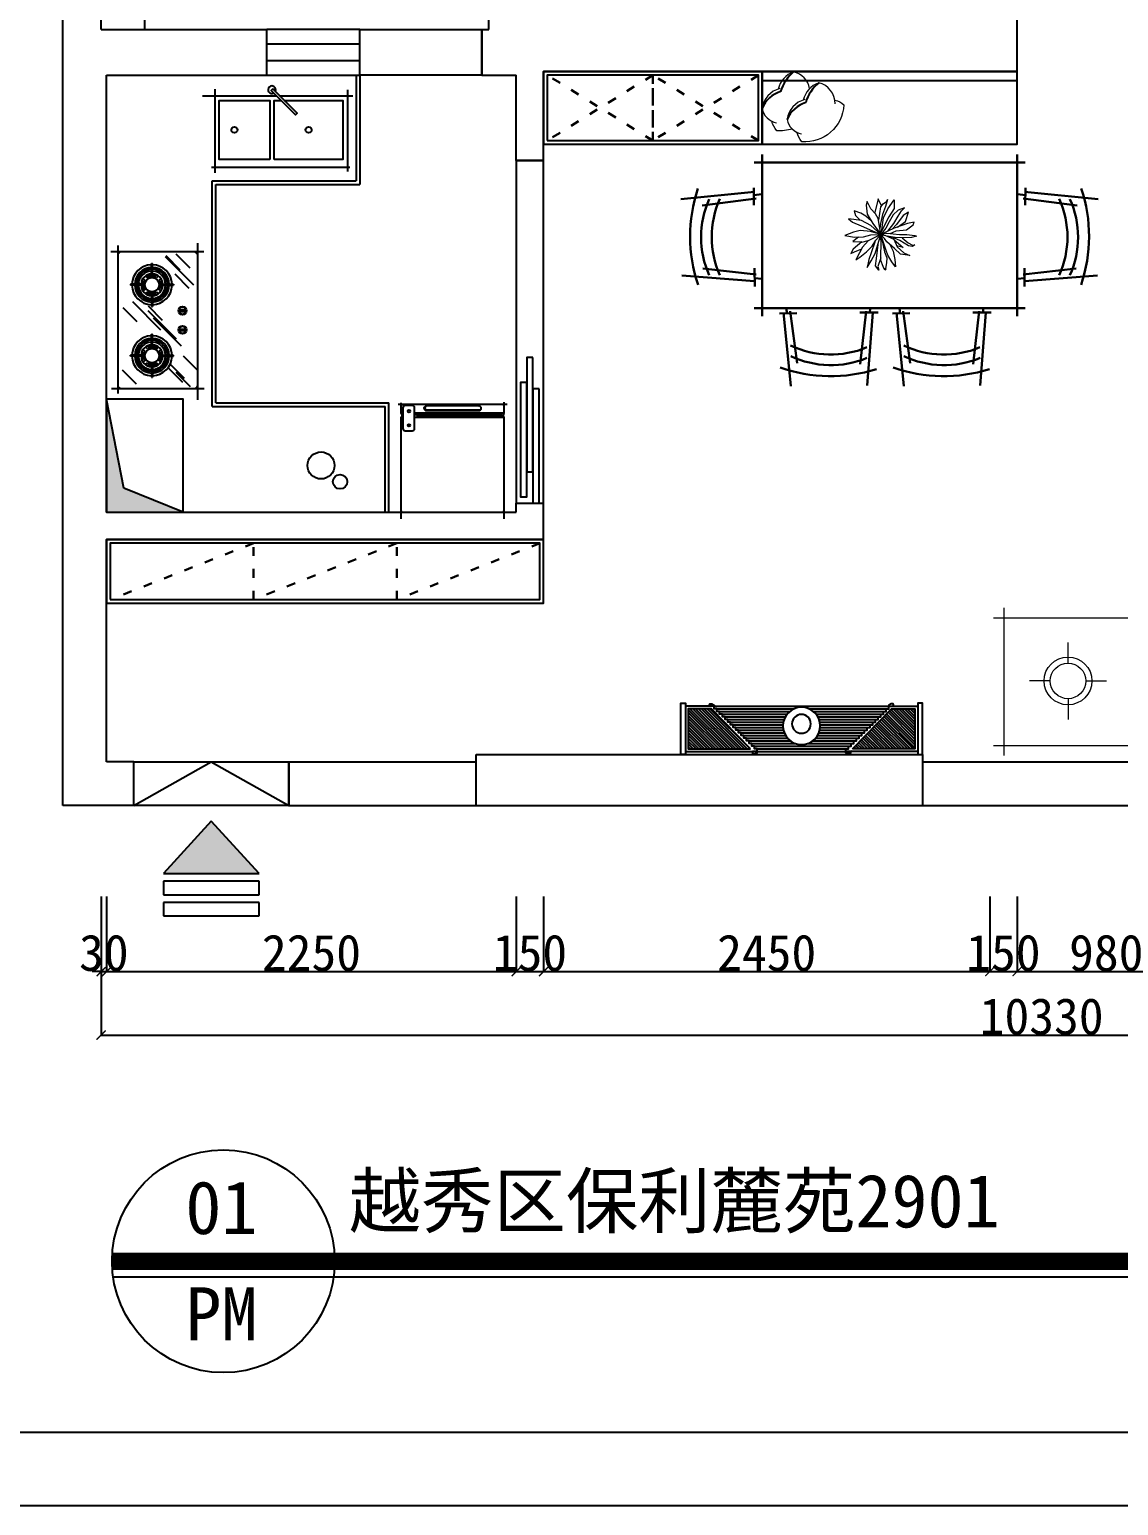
# Model space of a CAD drawing. Header units: millimetres. Extents: x -113526 to 211532, y -79714 to 28306.
# Drawn here: x 174296 to 180276, y -52428 to -44324 of the extents above; entities that cross this region are included whole.
import ezdxf

# ---------------------------------------------------------------- set-up
doc = ezdxf.new("R2010")
doc.units = ezdxf.units.MM
doc.header["$PDMODE"] = 35
doc.linetypes.add('ACAD_ISO03W100', pattern=[30, 12, -18])
doc.linetypes.add('CONTINOUS', pattern=[0])
for name, color, linetype in [('$Longfin_AP_HATCH', 1, 'Continuous'), ('10线框', 8, 'Continuous'), ('3粗线2 家具造型  - 7号线', 7, 'Continuous'), ('平面。', 4, 'Continuous'), ('文本层', 3, 'Continuous'), ('标注', 8, 'Continuous')]:
    doc.layers.add(name, color=color, linetype=linetype)
for name, color, linetype, lineweight in [('0.15', 3, 'Continuous', 15), ('WALL', 160, 'Continuous', 30), ('地面', 155, 'Continuous', 5), ('墙线', 7, 'CONTINOUS', 30), ('家具线', 135, 'Continuous', 18), ('植物', 64, 'Continuous', 9)]:
    doc.layers.add(name, color=color, linetype=linetype, lineweight=lineweight)
doc.styles.add('DIM', font='txt')
doc.styles.add('宋体', font='', dxfattribs={"width": 0.7})
doc.styles.add('标准', font='simhei.ttf')
doc.styles.get('宋体').set_extended_font_data('新宋体')
doc.dimstyles.new('50', dxfattribs={"dimtxt": 120, "dimasz": 50, "dimexe": 1, "dimexo": 1, "dimgap": 1, "dimtad": 1, "dimdec": 0, "dimtxsty": '标准', "dimblk": 'ARCHTICK', "dimcen": 0, "dimdle": 1, "dimclrd": 157, "dimclre": 157, "dimclrt": 40, "dimadec": 0, "dimazin": 0, "dimtfac": 1, "dimtdec": 0, "dimtix": 1, "dimtmove": 2, "dimatfit": 3, "dimldrblk": 'DOT', "dimfxl": 100, "dimarcsym": 0})

# ---------------------------------------------------------------- blocks, each defined once
blk = doc.blocks.new('图框')
at = {"layer": '10线框', "color": 4}
blk.add_lwpolyline([(320670.1, -86662.1), (301520.2, -86662.1), (301520.2, -100261.8), (320670.1, -100261.8)], close=True, dxfattribs=at)
blk = doc.blocks.new('DFBAHMGD')
h = blk.add_hatch(color=250)
h.dxf.hatch_style = 1
h.paths.add_polyline_path([(173975732.1, 71098565), (173975444.7, 71098302.6), (173975730.6, 71098038.6)])
at = {"layer": '标注', "color": 250}
for p, q in [((173975444.7, 71098302.6), (173975732.1, 71098565)), ((173975732.1, 71098565), (173975730.6, 71098038.6)), ((173975772.9, 71098038.4), (173975774.4, 71098564.8)), ((173975774.4, 71098564.8), (173975848.2, 71098564.6)), ((173975848.2, 71098564.6), (173975846.7, 71098038.2)), ((173975889, 71098038.1), (173975890.5, 71098564.5)), ((173975890.5, 71098564.5), (173975964.4, 71098564.3)), ((173975964.4, 71098564.3), (173975962.8, 71098037.9)), ((173975730.6, 71098038.6), (173975444.7, 71098302.6)), ((173975846.7, 71098038.2), (173975772.9, 71098038.4)), ((173975962.8, 71098037.9), (173975889, 71098038.1))]:
    blk.add_line(p, q, dxfattribs=at)
blk = doc.blocks.new('_ArchTick')
at = {"color": 0, "linetype": 'ByBlock', "const_width": 0.15}
blk.add_lwpolyline([(-0.5, -0.5), (0.5, 0.5)], dxfattribs=at)
blk = doc.blocks.new('*D611')
at = {"color": 157, "lineweight": -2, "ltscale": 200, "transparency": 16777216}
for p, q in [((174689.5, -49085.2), (174689.5, -49497.8)), ((174719.5, -49085.2), (174719.5, -49497.8)), ((174689.5, -49496.8), (174639.5, -49496.8)), ((174689.5, -49496.8), (174719.5, -49496.8)), ((174719.5, -49496.8), (174769.5, -49496.8))]:
    blk.add_line(p, q, dxfattribs=at)
at = {"layer": 'Defpoints', "color": 0, "ltscale": 200, "transparency": 16777216}
for p in [(174689.5, -49084.2), (174719.5, -49084.2), (174719.5, -49496.8)]:
    blk.add_point(p, dxfattribs=at)
at = {"color": 157, "lineweight": -2, "ltscale": 200, "transparency": 16777216, "xscale": 50, "yscale": 50, "zscale": 50}
blk.add_blockref('_ArchTick', (174689.5, -49496.8), dxfattribs=at)
at = {"color": 157, "lineweight": -2, "ltscale": 200, "transparency": 16777216, "xscale": 50, "yscale": 50, "zscale": 50, "rotation": 180}
blk.add_blockref('_ArchTick', (174719.5, -49496.8), dxfattribs=at)
at = {"color": 2, "ltscale": 200, "transparency": 16777216, "insert": (174704.5, -49394.6), "char_height": 200, "attachment_point": 5, "style": '标准'}
blk.add_mtext('30', dxfattribs=at)
blk = doc.blocks.new('_Dot')
at = {"color": 0, "linetype": 'ByBlock', "lineweight": -2}
blk.add_line((-0.5, 0), (-1, 0), dxfattribs=at)
at = {"color": 0, "linetype": 'ByBlock', "const_width": 0.5}
blk.add_lwpolyline([(-0.25, 0, 1), (0.25, 0, 1)], format="xyb", close=True, dxfattribs=at)
blk = doc.blocks.new('DOT')
at = {"color": 0, "linetype": 'ByBlock'}
blk.add_line((-0.35, 0), (-1, 0), dxfattribs=at)
at = {"color": 0, "linetype": 'ByBlock', "const_width": 0.35}
blk.add_lwpolyline([(-0.175, 0, 1), (0.175, 0, 1)], format="xyb", close=True, dxfattribs=at)
blk = doc.blocks.new('*D612')
at = {"color": 157, "lineweight": -2, "ltscale": 200, "transparency": 16777216}
for p, q in [((174719.5, -49085.2), (174719.5, -49497.8)), ((176969.5, -49085.2), (176969.5, -49497.8)), ((174718.5, -49496.8), (176970.5, -49496.8))]:
    blk.add_line(p, q, dxfattribs=at)
at = {"layer": 'Defpoints', "color": 0, "ltscale": 200, "transparency": 16777216}
for p in [(174719.5, -49084.2), (176969.5, -49084.2), (176969.5, -49496.8)]:
    blk.add_point(p, dxfattribs=at)
at = {"color": 157, "lineweight": -2, "ltscale": 200, "transparency": 16777216, "xscale": 50, "yscale": 50, "zscale": 50, "rotation": 180}
blk.add_blockref('_ArchTick', (174719.5, -49496.8), dxfattribs=at)
at = {"color": 157, "lineweight": -2, "ltscale": 200, "transparency": 16777216, "xscale": 50, "yscale": 50, "zscale": 50}
blk.add_blockref('_ArchTick', (176969.5, -49496.8), dxfattribs=at)
at = {"color": 2, "ltscale": 200, "transparency": 16777216, "insert": (175844.5, -49394.6), "char_height": 200, "attachment_point": 5, "style": '标准'}
blk.add_mtext('2250', dxfattribs=at)
blk = doc.blocks.new('*D613')
at = {"color": 157, "lineweight": -2, "ltscale": 200, "transparency": 16777216}
for p, q in [((176969.5, -49085.2), (176969.5, -49497.8)), ((177119.5, -49085.2), (177119.5, -49497.8)), ((176969.5, -49496.8), (176919.5, -49496.8)), ((176969.5, -49496.8), (177119.5, -49496.8)), ((177119.5, -49496.8), (177169.5, -49496.8))]:
    blk.add_line(p, q, dxfattribs=at)
at = {"layer": 'Defpoints', "color": 0, "ltscale": 200, "transparency": 16777216}
for p in [(176969.5, -49084.2), (177119.5, -49084.2), (177119.5, -49496.8)]:
    blk.add_point(p, dxfattribs=at)
at = {"color": 157, "lineweight": -2, "ltscale": 200, "transparency": 16777216, "xscale": 50, "yscale": 50, "zscale": 50}
blk.add_blockref('_ArchTick', (176969.5, -49496.8), dxfattribs=at)
at = {"color": 157, "lineweight": -2, "ltscale": 200, "transparency": 16777216, "xscale": 50, "yscale": 50, "zscale": 50, "rotation": 180}
blk.add_blockref('_ArchTick', (177119.5, -49496.8), dxfattribs=at)
at = {"color": 2, "ltscale": 200, "transparency": 16777216, "insert": (177044.5, -49394.6), "char_height": 200, "attachment_point": 5, "style": '标准'}
blk.add_mtext('150', dxfattribs=at)
blk = doc.blocks.new('*D614')
at = {"color": 157, "lineweight": -2, "ltscale": 200, "transparency": 16777216}
for p, q in [((177119.5, -49085.2), (177119.5, -49497.8)), ((179569.5, -49085.2), (179569.5, -49497.8)), ((177118.5, -49496.8), (179570.5, -49496.8))]:
    blk.add_line(p, q, dxfattribs=at)
at = {"layer": 'Defpoints', "color": 0, "ltscale": 200, "transparency": 16777216}
for p in [(177119.5, -49084.2), (179569.5, -49084.2), (179569.5, -49496.8)]:
    blk.add_point(p, dxfattribs=at)
at = {"color": 157, "lineweight": -2, "ltscale": 200, "transparency": 16777216, "xscale": 50, "yscale": 50, "zscale": 50, "rotation": 180}
blk.add_blockref('_ArchTick', (177119.5, -49496.8), dxfattribs=at)
at = {"color": 157, "lineweight": -2, "ltscale": 200, "transparency": 16777216, "xscale": 50, "yscale": 50, "zscale": 50}
blk.add_blockref('_ArchTick', (179569.5, -49496.8), dxfattribs=at)
at = {"color": 2, "ltscale": 200, "transparency": 16777216, "insert": (178344.5, -49394.6), "char_height": 200, "attachment_point": 5, "style": '标准'}
blk.add_mtext('2450', dxfattribs=at)
blk = doc.blocks.new('*D615')
at = {"color": 157, "lineweight": -2, "ltscale": 200, "transparency": 16777216}
for p, q in [((179569.5, -49085.2), (179569.5, -49497.8)), ((179719.5, -49085.2), (179719.5, -49497.8)), ((179569.5, -49496.8), (179519.5, -49496.8)), ((179569.5, -49496.8), (179719.5, -49496.8)), ((179719.5, -49496.8), (179769.5, -49496.8))]:
    blk.add_line(p, q, dxfattribs=at)
at = {"layer": 'Defpoints', "color": 0, "ltscale": 200, "transparency": 16777216}
for p in [(179569.5, -49084.2), (179719.5, -49084.2), (179719.5, -49496.8)]:
    blk.add_point(p, dxfattribs=at)
at = {"color": 157, "lineweight": -2, "ltscale": 200, "transparency": 16777216, "xscale": 50, "yscale": 50, "zscale": 50}
blk.add_blockref('_ArchTick', (179569.5, -49496.8), dxfattribs=at)
at = {"color": 157, "lineweight": -2, "ltscale": 200, "transparency": 16777216, "xscale": 50, "yscale": 50, "zscale": 50, "rotation": 180}
blk.add_blockref('_ArchTick', (179719.5, -49496.8), dxfattribs=at)
at = {"color": 2, "ltscale": 200, "transparency": 16777216, "insert": (179644.5, -49394.6), "char_height": 200, "attachment_point": 5, "style": '标准'}
blk.add_mtext('150', dxfattribs=at)
blk = doc.blocks.new('*D616')
at = {"color": 157, "lineweight": -2, "ltscale": 200, "transparency": 16777216}
for p, q in [((179719.5, -49085.2), (179719.5, -49497.8)), ((180699.5, -49085.2), (180699.5, -49497.8)), ((179718.5, -49496.8), (180700.5, -49496.8))]:
    blk.add_line(p, q, dxfattribs=at)
at = {"layer": 'Defpoints', "color": 0, "ltscale": 200, "transparency": 16777216}
for p in [(179719.5, -49084.2), (180699.5, -49084.2), (180699.5, -49496.8)]:
    blk.add_point(p, dxfattribs=at)
at = {"color": 157, "lineweight": -2, "ltscale": 200, "transparency": 16777216, "xscale": 50, "yscale": 50, "zscale": 50, "rotation": 180}
blk.add_blockref('_ArchTick', (179719.5, -49496.8), dxfattribs=at)
at = {"color": 157, "lineweight": -2, "ltscale": 200, "transparency": 16777216, "xscale": 50, "yscale": 50, "zscale": 50}
blk.add_blockref('_ArchTick', (180699.5, -49496.8), dxfattribs=at)
at = {"color": 2, "ltscale": 200, "transparency": 16777216, "insert": (180209.5, -49394.6), "char_height": 200, "attachment_point": 5, "style": '标准'}
blk.add_mtext('980', dxfattribs=at)
blk = doc.blocks.new('*D621')
at = {"color": 157, "lineweight": -2, "ltscale": 200, "transparency": 16777216}
for p, q in [((174689.5, -49085.2), (174689.5, -49846.7)), ((185019.5, -49085.2), (185019.5, -49846.7)), ((174688.5, -49845.7), (185020.5, -49845.7))]:
    blk.add_line(p, q, dxfattribs=at)
at = {"layer": 'Defpoints', "color": 0, "ltscale": 200, "transparency": 16777216}
for p in [(174689.5, -49084.2), (185019.5, -49084.2), (185019.5, -49845.7)]:
    blk.add_point(p, dxfattribs=at)
at = {"color": 157, "lineweight": -2, "ltscale": 200, "transparency": 16777216, "xscale": 50, "yscale": 50, "zscale": 50, "rotation": 180}
blk.add_blockref('_ArchTick', (174689.5, -49845.7), dxfattribs=at)
at = {"color": 157, "lineweight": -2, "ltscale": 200, "transparency": 16777216, "xscale": 50, "yscale": 50, "zscale": 50}
blk.add_blockref('_ArchTick', (185019.5, -49845.7), dxfattribs=at)
at = {"color": 2, "ltscale": 200, "transparency": 16777216, "insert": (179854.5, -49743.6), "char_height": 200, "attachment_point": 5, "style": '标准'}
blk.add_mtext('10330', dxfattribs=at)
blk = doc.blocks.new('A$C6AF918BA')
blk.add_hatch(color=8).paths.add_polyline_path([(44.8, 176.2, -0.749533), (19.5, 177.5, 0.416306), (34.4, 162.5, 0.414214), (49.2, 177.4), (49.2, 458.6, 0.201201), (44.8, 469.2)])
at = {"color": 4}
for p, q in [((61, 601.4, 0), (0, 601.4, 0)), ((14, 618.5, 0), (14, 18.4, 0)), ((61, 601.4, 0), (61, 109, 0)), ((84.1, 601.4, 0), (84.1, 109, 0)), ((640.6, 601.4, 0), (84.1, 601.4, 0)), ((604.7, 0, 0), (604.7, 634.1, 0)), ((5.1, 34.6, 0), (61, 34.6, 0)), ((84.1, 34.6, 0), (641.2, 34.6, 0))]:
    blk.add_line(p, q, dxfattribs=at)
at = {"color": 8}
for p, q in [((69.5, 591.1, 0), (69.5, 113.8, 0)), ((77.6, 594.8, 0), (77.6, 120.5, 0)), ((61, 45.4, 0), (61, 34.6, 0)), ((84.1, 45.4, 0), (84.1, 34.6, 0))]:
    blk.add_line(p, q, dxfattribs=at)
at = {"color": 8, "elevation": 0}
blk.add_lwpolyline([(49.2, 458.6), (49.2, 177.4, -0.414214), (34.4, 162.5), (34.4, 162.5, -0.414214), (19.5, 177.4), (19.5, 458.6, -0.414214), (34.4, 473.5), (34.4, 473.5, -0.414214)], format="xyb", close=True, dxfattribs=at)
blk.add_lwpolyline([(44.8, 469.2), (44.8, 176.2, -0.749582), (19.5, 177.5)], format="xyb", dxfattribs=at)
at = {"color": 4, "elevation": 0}
blk.add_lwpolyline([(19.3, 96.6), (19.3, 57.7, 0.414214), (31.6, 45.4), (145.8, 45.4, 0.414214), (158.1, 57.7), (158.1, 96.6, 0.414214), (145.8, 109), (31.6, 109, 0.414214)], format="xyb", close=True, dxfattribs=at)
at = {"color": 8}
for centre in [(49.8, 78.4, 0), (127.6, 78.4, 0)]:
    blk.add_circle(centre, 6.94, dxfattribs=at)
at = {"color": 4}
for centre, radius, start, end in [((24, 591.4, 0), 10, 90, 175.47829), ((72.6, 608.3, 0), 13.4, 210.60596, 329.39404), ((594.7, 591.4, 0), 10, 0, 90), ((24, 44.6, 0), 10, 184.52171, 270), ((72.6, 27.7, 0), 13.4, 30.60596, 149.39404), ((594.7, 44.6, 0), 10, 270, 0)]:
    blk.add_arc(centre, radius, start, end, dxfattribs=at)
blk = doc.blocks.new('dsfbN')
at = {"color": 8}
blk.add_lwpolyline([(173732475, 71137091, -0.14773), (173732557, 71136951, -0.213343), (173732678, 71136828, -0.178662)], format="xyb", dxfattribs=at)
at = {"layer": '0.15', "color": 4, "linetype": 'ByBlock'}
for points in [[(173732355, 71136954, -0.356772), (173732475, 71137091, -0.249542), (173732575, 71136967, 9.61688)], [(173732358, 71136978, 0.165541), (173732295, 71136949, 0.425989), (173732568, 71136681, 0.121523), (173732606, 71136744, -7.115464)], [(173732564, 71136971, -0.306663), (173732678, 71136828, -0.30633), (173732574, 71136735, 0.872847)]]:
    blk.add_lwpolyline(points, format="xyb", dxfattribs=at)
blk = doc.blocks.new('DGBAehnrgm')
at = {"color": 8}
blk.add_lwpolyline([(173732475, 71137091, -0.14773), (173732557, 71136951, -0.213343), (173732678, 71136828, -0.178662)], format="xyb", dxfattribs=at)
at = {"layer": '0.15', "color": 4, "linetype": 'ByBlock'}
for points in [[(173732359, 71136982, -0.302541), (173732475, 71137091, -0.249542), (173732575, 71136967)], [(173732564, 71136971, -0.306663), (173732678, 71136828, -0.30633), (173732574, 71136735, 0.872847)], [(173732464, 71136699, 0.100993), (173732568, 71136681, 0.121523), (173732606, 71136744)]]:
    blk.add_lwpolyline(points, format="xyb", dxfattribs=at)
at = {"layer": '$Longfin_AP_HATCH', "color": 2}
blk.add_blockref('dsfbN', (-176, -66), dxfattribs=at)
blk = doc.blocks.new('A$C42CA00B0')
at = {"color": 4}
for p, q in [((62.9, 508.9), (62.9, 0)), ((812.9, 1.6), (812.9, 512)), ((849.2, 474.5), (36, 474.5)), ((0, 34.5), (860.2, 34.5))]:
    blk.add_line(p, q, dxfattribs=at)
at = {"color": 8}
for p, q in [((86.8, 371.3), (164.2, 448.7)), ((429.2, 367.4), (506.6, 444.8)), ((208.2, 335.2), (219, 324.4)), ((215.2, 339.5), (220.4, 334.3)), ((240.5, 331.2), (240.5, 404)), ((240.5, 404), (245.5, 404)), ((245.5, 331.2), (245.5, 404)), ((265.5, 334.3), (270.7, 339.5)), ((266.9, 324.4), (277.7, 335.2)), ((383.8, 237.2), (538.6, 392)), ((608.9, 324.4), (598, 335.2)), ((610.3, 334.3), (605.1, 339.5)), ((630.3, 331.2), (630.3, 404)), ((635.3, 404), (630.3, 404)), ((635.3, 331.2), (635.3, 404)), ((660.5, 339.5), (655.3, 334.3)), ((667.6, 335.2), (656.8, 324.4)), ((126.1, 288.8), (126.1, 283.8)), ((198, 288.8), (126.1, 288.8)), ((198, 283.8), (126.1, 283.8)), ((189.8, 314), (195, 308.8)), ((189.8, 258.5), (195, 263.8)), ((194.1, 321.1), (204.9, 310.2)), ((194.1, 251.5), (204.9, 262.3)), ((208.2, 237.4), (219, 248.2)), ((266.9, 248.2), (277.7, 237.4)), ((281.1, 310.2), (291.9, 321.1)), ((281.1, 262.3), (291.9, 251.5)), ((287.9, 288.8), (361.9, 288.8)), ((287.9, 283.8), (361.9, 283.8)), ((290.9, 308.8), (296.2, 314)), ((290.9, 263.8), (296.2, 258.5)), ((295, 123.8), (449.8, 278.6)), ((334.5, 152.4), (489.3, 307.2)), ((361.9, 288.8), (361.9, 283.8)), ((437.1, 228.3), (514.5, 305.7)), ((587.9, 288.8), (513.9, 288.8)), ((513.9, 288.8), (513.9, 283.8)), ((587.9, 283.8), (513.9, 283.8)), ((584.8, 308.8), (579.6, 314)), ((584.8, 263.8), (579.6, 258.5)), ((594.7, 310.2), (583.9, 321.1)), ((594.7, 262.3), (583.9, 251.5)), ((608.9, 248.2), (598, 237.4)), ((667.6, 237.4), (656.8, 248.2)), ((681.7, 321.1), (670.9, 310.2)), ((681.7, 251.5), (670.9, 262.3)), ((677.7, 288.8), (749.7, 288.8)), ((677.7, 283.8), (749.7, 283.8)), ((686, 314), (680.8, 308.8)), ((686, 258.5), (680.8, 263.8)), ((749.7, 288.8), (749.7, 283.8)), ((95.7, 116.9), (173.1, 194.3)), ((117.4, 108.1), (194.8, 185.4)), ((215.2, 233.1), (220.4, 238.3)), ((240.5, 241.4), (240.5, 167.8)), ((240.5, 167.8), (245.5, 167.8)), ((245.5, 241.4), (245.5, 167.8)), ((265.5, 238.3), (270.7, 233.1)), ((610.3, 238.3), (605.1, 233.1)), ((630.3, 241.4), (630.3, 167.8)), ((635.3, 167.8), (630.3, 167.8)), ((630.5, 56.8), (785.3, 211.6)), ((635.3, 241.4), (635.3, 167.8)), ((660.5, 233.1), (655.3, 238.3)), ((713.4, 131.7), (790.8, 209.1)), ((73, 75.5), (150.4, 152.9)), ((163.8, 36.1), (241.2, 113.5)), ((381.5, 134.3), (381.5, 103.6)), ((389.5, 134.3), (389.5, 103.6)), ((486.2, 134.3), (486.2, 103.6)), ((494.2, 134.3), (494.2, 103.6)), ((612.7, 82.4), (690.1, 159.8)), ((724.2, 76.5), (801.6, 153.9))]:
    blk.add_line(p, q, dxfattribs=at)
for centre, radius in [((172.3, 325.8), 3.58), ((178.2, 334.9), 3.58), ((243, 286.3), 39), ((632.8, 286.3), 39), ((705.7, 318.2), 3.58), ((709.7, 307.6), 3.58), ((385.5, 119), 22.5), ((490.2, 119), 22.5)]:
    blk.add_circle(centre, radius, dxfattribs=at)
at = {"color": 4}
for centre, start, end in [((82.9, 454.5), 90, 180), ((792.9, 454.5), 0, 90), ((82.9, 54.5), 180, 270), ((792.9, 54.5), 270, 0)]:
    blk.add_arc(centre, 20, start, end, dxfattribs=at)
at = {"color": 8}
for centre, radius, start, end in [((243, 286.3), 110, 91.30229, 178.69771), ((243, 286.3), 95, 91.59175, 178.40825), ((243, 286.3), 85, 91.68541, 178.31459), ((243, 286.3), 75, 91.91021, 178.08979), ((243, 286.3), 60, 92.38802, 177.61199), ((243, 286.3), 45, 93.18474, 122.16041), ((243, 286.3), 53, 92.70363, 115.14612), ((243, 331.5), 2.52, 186.73538, 353.26462), ((243, 286.3), 110, 1.30229, 88.69771), ((243, 286.3), 85, 1.68541, 88.31459), ((243, 286.3), 75, 1.91021, 88.08979), ((243, 286.3), 60, 2.38801, 87.61198), ((243, 286.3), 53, 64.85388, 87.29637), ((243, 286.3), 45, 57.83959, 86.81526), ((243, 286.3), 95, 1.59175, 88.40825), ((632.8, 286.3), 110, 91.30229, 178.69771), ((632.8, 286.3), 95, 91.59175, 178.40825), ((632.8, 286.3), 85, 91.68541, 178.31459), ((632.8, 286.3), 75, 91.91021, 178.08979), ((632.8, 286.3), 60, 92.38802, 177.61199), ((632.8, 286.3), 45, 93.18474, 122.16041), ((632.8, 286.3), 53, 92.70363, 115.14612), ((632.8, 331.4), 2.51, 183.95794, 356.04206), ((632.8, 286.3), 110, 1.30229, 88.69771), ((632.8, 286.3), 85, 1.68541, 88.31459), ((632.8, 286.3), 75, 1.91021, 88.08979), ((632.8, 286.3), 60, 2.38801, 87.61198), ((632.8, 286.3), 53, 64.85388, 87.29637), ((632.8, 286.3), 45, 57.83959, 86.81526), ((632.8, 286.3), 95, 1.59175, 88.40825), ((243, 286.3), 110, 181.30229, 268.69771), ((243, 286.3), 95, 181.59175, 268.40825), ((243, 286.3), 85, 181.68541, 268.31459), ((243, 286.3), 75, 181.91021, 268.08979), ((243, 286.3), 60, 182.38801, 267.61198), ((243, 286.3), 53, 154.85388, 177.29637), ((243, 286.3), 53, 182.70363, 205.14612), ((243, 286.3), 45, 147.83959, 176.81526), ((197.2, 286.3), 2.64, 288.75105, 71.24895), ((243, 286.3), 45, 183.18474, 212.16041), ((243, 286.3), 45, 237.83959, 266.81526), ((243, 286.3), 110, 271.30229, 358.69771), ((243, 286.3), 85, 271.68541, 358.31459), ((243, 286.3), 60, 272.38802, 357.61199), ((243, 286.3), 75, 271.91021, 358.08979), ((243, 286.3), 45, 273.18474, 302.16041), ((243, 286.3), 95, 271.59175, 358.40825), ((243, 286.3), 45, 3.18474, 32.16041), ((243, 286.3), 45, 327.83959, 356.81526), ((288.8, 286.3), 2.67, 110.55069, 249.44931), ((243, 286.3), 53, 2.70363, 25.14612), ((243, 286.3), 53, 334.85388, 357.29637), ((632.8, 286.3), 110, 181.30229, 268.69771), ((632.8, 286.3), 95, 181.59175, 268.40825), ((632.8, 286.3), 85, 181.68541, 268.31459), ((632.8, 286.3), 75, 181.91021, 268.08979), ((632.8, 286.3), 60, 182.38801, 267.61198), ((632.8, 286.3), 53, 154.85388, 177.29637), ((632.8, 286.3), 53, 182.70363, 205.14612), ((632.8, 286.3), 45, 147.83959, 176.81526), ((587, 286.3), 2.63, 288.41197, 71.58803), ((632.8, 286.3), 45, 183.18474, 212.16041), ((632.8, 286.3), 45, 237.83959, 266.81526), ((632.8, 240.5), 2.63, 17.94181, 162.05819), ((632.8, 286.3), 110, 271.30229, 358.69771), ((632.8, 286.3), 60, 272.38802, 357.61199), ((632.8, 286.3), 75, 271.91021, 358.08979), ((632.8, 286.3), 85, 271.68541, 358.31459), ((632.8, 286.3), 45, 273.18474, 302.16041), ((632.8, 286.3), 95, 271.59175, 358.40825), ((632.8, 286.3), 45, 3.18474, 32.16041), ((632.8, 286.3), 45, 327.83959, 356.81526), ((678.4, 286.3), 2.58, 104.29448, 255.70552), ((632.8, 286.3), 53, 2.70363, 25.14612), ((632.8, 286.3), 53, 334.85388, 357.29637), ((243, 286.3), 53, 244.85388, 267.29637), ((243, 240.4), 2.69, 21.78852, 158.21148), ((243, 286.3), 53, 272.70363, 295.14612), ((632.8, 286.3), 53, 244.85388, 267.29637), ((632.8, 286.3), 53, 272.70363, 295.14612), ((385.5, 119), 18.5, 111.32369, 248.67631), ((379.5, 134.3), 2, 0, 111.32369), ((379.5, 103.6), 2, 248.67631, 0), ((391.5, 134.3), 2, 68.67631, 180), ((391.5, 103.6), 2, 180, 291.32369), ((385.5, 119), 18.5, 291.32369, 68.67631), ((490.2, 119), 18.5, 111.32369, 248.67631), ((484.2, 134.3), 2, 0, 111.32369), ((484.2, 103.6), 2, 248.67631, 0), ((496.2, 134.3), 2, 68.67631, 180), ((496.2, 103.6), 2, 180, 291.32369), ((490.2, 119), 18.5, 291.32369, 68.67631)]:
    blk.add_arc(centre, radius, start, end, dxfattribs=at)
blk = doc.blocks.new('fgjmjgf')
at = {"color": 4}
for p, q in [((125628.2, -9383.6), (126034.7, -9383.6)), ((125696, -9347.6), (125696, -9805.9)), ((125696, -9383.6), (125696, -9757.6)), ((126052.3, -9383.6), (126453.7, -9383.6)), ((126425, -9350.8), (126425, -9799.1)), ((125679.1, -9776.3), (126437.6, -9776.3)), ((125696, -9776.3), (126425, -9776.3))]:
    blk.add_line(p, q, dxfattribs=at)
at = {"color": 250}
for p, q in [((126077.2, -9408.6), (126400, -9408.6)), ((126400, -9408.6), (126400, -9732.7))]:
    blk.add_line(p, q, dxfattribs=at)
at = {"color": 4}
blk.add_lwpolyline([(126014.7, -9346), (126005.8, -9354.8), (126139, -9488), (126147.9, -9479.2)], close=True, dxfattribs=at)
blk.add_lwpolyline([(126014.7, -9346), (126005.8, -9354.8), (126139, -9488), (126147.9, -9479.2)], close=True, dxfattribs=at)
at = {"color": 250}
blk.add_lwpolyline([(125997.8, -9732.7), (125720.9, -9732.7), (125720.9, -9408.6), (125997.8, -9408.6)], close=True, dxfattribs=at)
blk.add_lwpolyline([(125997.8, -9732.7), (125720.9, -9732.7), (125720.9, -9408.6), (125997.8, -9408.6)], close=True, dxfattribs=at)
for points in [[(126022.7, -9732.7), (126022.7, -9408.6), (126059.6, -9408.6)], [(126022.7, -9732.7), (126022.7, -9408.6), (126059.6, -9408.6)], [(126077.2, -9408.6), (126400, -9408.6), (126400, -9732.7), (126022.7, -9732.7)]]:
    blk.add_lwpolyline(points, dxfattribs=at)
at = {"color": 4}
for centre in [(125804, -9570.6), (125804, -9570.6), (126211.4, -9570.6), (126211.4, -9570.6)]:
    blk.add_circle(centre, 16.6, dxfattribs=at)
blk.add_arc((126010.3, -9350.4), 20.8, 332.4576, 297.5424, dxfattribs=at)
blk = doc.blocks.new('sdfghgmd')
at = {"layer": 'WALL', "color": 4}
for p, q in [((129929.7, -10325), (129898.8, -10725.7)), ((130350, -10320.7), (130389.5, -10725.2)), ((130594.4, -10766.6), (129706.9, -10766.6)), ((129750.7, -10722.9), (129750.7, -12210.4)), ((129970, -10725), (129870.5, -10726)), ((129915.4, -10723.9), (129911, -10766.6)), ((130411.1, -10720.5), (130315.8, -10721.5)), ((130370.3, -10719.3), (130376.1, -10766.6)), ((130550.7, -12210.4), (130550.7, -10722.9)), ((129321.8, -10923.7), (129726.3, -10884.1)), ((129720.3, -10903.4), (129750.7, -10899.6)), ((129721.6, -10862.5), (129722.6, -10957.9)), ((129326, -11343.9), (129726.8, -11374.9)), ((129726.1, -11303.6), (129727.1, -11403.1)), ((129725, -11358.3), (129750.7, -11360.9)), ((129321.8, -11544.4), (129726.3, -11504.9)), ((129721.6, -11483.3), (129722.6, -11578.6)), ((129720.3, -11524.1), (129750.7, -11520.4)), ((129326, -11964.6), (129726.8, -11995.6)), ((129725, -11979), (129750.7, -11981.6)), ((129726.1, -11924.3), (129727.1, -12023.8)), ((129706.9, -12166.6), (130594.4, -12166.6)), ((129970, -12208.3), (129870.5, -12207.3)), ((129929.7, -12608.3), (129898.8, -12207.6)), ((129915.4, -12209.4), (129911, -12166.6)), ((130411.1, -12212.8), (130315.8, -12211.8)), ((130350, -12612.6), (130389.5, -12208.1)), ((130370.3, -12214), (130376.1, -12166.6))]:
    blk.add_line(p, q, dxfattribs=at)
at = {"layer": 'WALL', "color": 8}
for p, q in [((129967.8, -10441.5), (129935.3, -10733.7)), ((130314.3, -10436.8), (130353.1, -10733.3)), ((129448.1, -10959.3), (129734.4, -10920.6)), ((129442.6, -11305.8), (129734.8, -11338.3)), ((129448.1, -11580), (129734.4, -11541.3)), ((129442.6, -11926.5), (129734.8, -11959.1)), ((129967.8, -12491.8), (129935.3, -12199.6)), ((130314.3, -12496.5), (130353.1, -12200))]:
    blk.add_line(p, q, dxfattribs=at)
at = {"layer": 'WALL', "color": 4}
for centre, radius, start, end in [((130145, -11193.4), 822.3, 71.40086, 108.83986), ((130199.7, -11143.8), 822.6, 160.28612, 197.71963), ((130199.7, -11764.5), 822.6, 160.28612, 197.71963), ((130145, -11739.9), 822.3, 251.16014, 288.59914)]:
    blk.add_arc(centre, radius, start, end, dxfattribs=at)
at = {"layer": 'WALL', "color": 8}
for centre, radius, start, end in [((130140.4, -10942.8), 511.2, 65.82922, 114.17078), ((130141, -11001), 511.2, 65.82922, 114.17078), ((129949.2, -11144.7), 511.5, 154.42756, 202.75493), ((130007.4, -11144.1), 511.5, 154.42756, 202.75493), ((129949.2, -11765.5), 511.5, 154.42756, 202.75493), ((130007.4, -11764.9), 511.5, 154.42756, 202.75493), ((130141, -11932.3), 511.2, 245.82922, 294.17078), ((130140.4, -11990.5), 511.2, 245.82922, 294.17078)]:
    blk.add_arc(centre, radius, start, end, dxfattribs=at)
at = {"layer": '标注', "color": 8}
blk.add_line((129969, -11445.1), (129959.2, -11440.3), dxfattribs=at)
at = {"layer": '植物', "color": 8, "lineweight": 5}
for p, q in [((130075.3, -11267.5), (130050.4, -11254.6)), ((130050.4, -11254.6), (130060.2, -11274.8)), ((130117.5, -11264.3), (130114.4, -11314.3)), ((130140.1, -11296.6), (130117.5, -11264.3)), ((130149.9, -11221.5), (130140.1, -11274)), ((130167.9, -11268.3), (130149.9, -11221.5)), ((130223.7, -11262.7), (130201.9, -11310.3)), ((130240.3, -11240.9), (130223.7, -11262.7)), ((130232.7, -11312.7), (130240.3, -11240.9)), ((130017.2, -11352.3), (129974.3, -11344.2)), ((129974.3, -11344.2), (130009.7, -11366)), ((130016.5, -11282), (130030, -11303)), ((130054.2, -11301.4), (130016.5, -11282)), ((130030, -11303), (130060.2, -11340.2)), ((130085.8, -11318.4), (130054.2, -11301.4)), ((130060.2, -11274.8), (130076.8, -11313.5)), ((130060.2, -11340.2), (130091.8, -11371.7)), ((130114.4, -11314.3), (130075.3, -11267.5)), ((130121.2, -11348.2), (130085.8, -11318.4)), ((130113.7, -11314.3), (130122.7, -11349.9)), ((130140.1, -11274), (130141.6, -11323.2)), ((130141.6, -11323.2), (130152.9, -11362.8)), ((130201.9, -11310.3), (130155.2, -11418.1)), ((130177, -11305.5), (130167.9, -11268.3)), ((130171.7, -11361.2), (130177, -11305.5)), ((130204.1, -11362.8), (130232.7, -11312.7)), ((130266.7, -11343.4), (130216.2, -11374.1)), ((130230.9, -11365.1), (130256.1, -11336.1)), ((130259.9, -11279.6), (130234.2, -11305.5)), ((130256.1, -11336.1), (130272.7, -11308.7)), ((130284.7, -11272.3), (130259.9, -11279.6)), ((130315.6, -11337.8), (130266.7, -11343.4)), ((130272.7, -11308.7), (130284.7, -11272.3)), ((130296, -11364.4), (130336.7, -11344.2)), ((130336.7, -11344.2), (130315.6, -11337.8)), ((129959.2, -11408), (129982.6, -11388.6)), ((129980.3, -11402.3), (129959.2, -11408)), ((129979.6, -11432.2), (130012, -11418.5)), ((130027.8, -11418.8), (129980.3, -11402.3)), ((129982.6, -11388.6), (130023.3, -11394.3)), ((130009.7, -11366), (130051.1, -11387)), ((130012, -11418.5), (130048.9, -11419.3)), ((130054.9, -11365.2), (130017.2, -11352.3)), ((130023.3, -11394.3), (130115.6, -11406.3)), ((130048.9, -11419.3), (130095.6, -11420.1)), ((130051.1, -11387), (130155.2, -11418.1)), ((130113.4, -11385.4), (130054.9, -11365.2)), ((130155.2, -11418.1), (130059.4, -11439.5)), ((130089.6, -11440.3), (130155.2, -11418.1)), ((130091.8, -11371.7), (130123.5, -11391.8)), ((130095.6, -11420.1), (130155.2, -11418.1)), ((130155.2, -11418.1), (130121.2, -11348.2)), ((130123.5, -11391.8), (130155.2, -11418.1)), ((130133.3, -11439.5), (130155.2, -11418.1)), ((130155.2, -11418.1), (130149.9, -11444.3)), ((130152.9, -11362.8), (130155.2, -11418.1)), ((130155.2, -11418.1), (130171.7, -11361.2)), ((130155.2, -11418.1), (130204.1, -11362.8)), ((130216.2, -11374.1), (130155.2, -11418.1)), ((130155.2, -11418.1), (130200.3, -11411.2)), ((130190.5, -11445.9), (130155.2, -11418.1)), ((130155.2, -11418.1), (130161.9, -11451.6)), ((130189.8, -11492.7), (130155.2, -11418.1)), ((130155.2, -11418.1), (130181.5, -11424.9)), ((130252.3, -11462.1), (130172.9, -11422.7)), ((130181.5, -11424.9), (130247.1, -11433.8)), ((130214.7, -11416.1), (130187.3, -11413)), ((130200.3, -11411.2), (130243.3, -11404.8)), ((130265.9, -11427.4), (130214.7, -11416.1)), ((130233.5, -11407.2), (130307.3, -11417.7)), ((130243.3, -11404.8), (130268.9, -11389.4)), ((130268.9, -11389.4), (130296, -11364.4)), ((130350.3, -11403.1), (130275.7, -11385.4)), ((130307.3, -11417.7), (130323.9, -11432.2)), ((130312.3, -11422), (130350.3, -11403.1)), ((129959.2, -11440.3), (129979.6, -11432.2)), ((129999.9, -11450), (129969, -11445.1)), ((129977.3, -11500), (130004.4, -11478.2)), ((130018, -11495.2), (129977.3, -11500)), ((130026.3, -11451.6), (129999.9, -11450)), ((130004.4, -11478.2), (130041.3, -11457.2)), ((130064, -11487.1), (130018, -11495.2)), ((130059.4, -11439.5), (130026.3, -11451.6)), ((130041.3, -11457.2), (130067, -11448.4)), ((130048.1, -11527.5), (130079, -11493.6)), ((130100.8, -11467.4), (130064, -11487.1)), ((130067, -11448.4), (130089.6, -11440.3)), ((130079, -11493.6), (130091.1, -11478.2)), ((130125, -11492.7), (130084.3, -11541.2)), ((130084.3, -11541.2), (130093.3, -11504.9)), ((130130.3, -11490.3), (130087.3, -11508.1)), ((130091.1, -11478.2), (130114.4, -11452.4)), ((130114.4, -11452.4), (130133.3, -11439.5)), ((130122, -11523.4), (130141.9, -11476.1)), ((130149.9, -11444.3), (130130.3, -11490.3)), ((130136.3, -11540.4), (130137.8, -11496.8)), ((130137.8, -11496.8), (130146, -11453.3)), ((130161.9, -11451.6), (130154.4, -11520.2)), ((130159.9, -11470.1), (130174.7, -11503.3)), ((130172.9, -11456.3), (130216.2, -11489.5)), ((130174.7, -11503.3), (130180.8, -11559)), ((130210.9, -11504.9), (130185.3, -11481.4)), ((130215.4, -11565.4), (130189.8, -11492.7)), ((130224.5, -11464.5), (130190.5, -11445.9)), ((130259.9, -11541.2), (130210.9, -11504.9)), ((130216.2, -11489.5), (130256.1, -11513.7)), ((130263.6, -11485.5), (130224.5, -11464.5)), ((130247.1, -11433.8), (130296, -11456.4)), ((130297.5, -11492.7), (130252.3, -11462.1)), ((130288.5, -11513.7), (130263.6, -11485.5)), ((130309.6, -11444.3), (130265.9, -11427.4)), ((130296, -11456.4), (130345, -11492)), ((130345, -11492), (130297.5, -11492.7)), ((130346.5, -11454.8), (130309.6, -11444.3)), ((130323.9, -11432.2), (130336.7, -11449.2)), ((130336.7, -11449.2), (130346.5, -11454.8)), ((130039.1, -11577.5), (130048.1, -11527.5)), ((130054.2, -11545.2), (130039.1, -11577.5)), ((130087.3, -11508.1), (130054.2, -11545.2)), ((130088.8, -11592.1), (130093.3, -11570.3)), ((130093.3, -11570.3), (130122, -11523.4)), ((130109.9, -11568.6), (130097.1, -11592.1)), ((130136.4, -11536.4), (130109.9, -11568.6)), ((130139.3, -11586.4), (130136.3, -11540.4)), ((130145.3, -11614.7), (130139.3, -11586.4)), ((130155.9, -11560.6), (130149.1, -11605)), ((130154.4, -11520.2), (130155.9, -11560.6)), ((130180.8, -11559), (130208.6, -11596.1)), ((130196, -11510.4), (130226.7, -11553.3)), ((130222.2, -11601.7), (130215.4, -11565.4)), ((130226.7, -11553.3), (130277.9, -11570.3)), ((130256.1, -11513.7), (130285.5, -11532.3)), ((130277.9, -11570.3), (130259.9, -11541.2)), ((130285.5, -11532.3), (130302.1, -11547.7)), ((130302.1, -11547.7), (130288.5, -11513.7)), ((130097.9, -11605.8), (130088.8, -11592.1)), ((130097.1, -11592.1), (130097.9, -11605.8)), ((130149.1, -11605), (130145.3, -11614.7)), ((130208.6, -11596.1), (130222.2, -11601.7))]:
    blk.add_line(p, q, dxfattribs=at)
at = {"layer": '植物', "color": 8, "lineweight": 5, "style": 'DIM', "flags": 1}
for tag in ['XVALUE', 'YVALUE']:
    blk.add_attdef(tag, (130155.2, -11418.1), '', height=0.00258, rotation=180, dxfattribs=at)
blk = doc.blocks.new('fgmfgh')
at = {"color": 252, "ltscale": 0.01, "true_color": 0x939598}
for p, q in [((131387.3, -21090.7), (131387.3, -20314.7)), ((132087.3, -20314.7), (132087.3, -21094.8)), ((132219.7, -21094.8), (132219.7, -20318.7)), ((132919.7, -20318.7), (132919.7, -21098.8)), ((131354.3, -20356.8), (132130.4, -20356.8)), ((132186.7, -20360.9), (132962.8, -20360.9)), ((132219.7, -20569.4), (132087.3, -20569.4)), ((132126.2, -21056.8), (131344, -21056.8)), ((132958.6, -21060.9), (132176.4, -21060.9))]:
    blk.add_line(p, q, dxfattribs=at)
at = {"layer": '地面', "color": 4}
for p, q in [((133987.4, -22197.5), (133987.4, -20616.4)), ((131187.8, -21422.2), (131187.8, -22222.5)), ((131121.3, -22143.8), (134041.9, -22143.8))]:
    blk.add_line(p, q, dxfattribs=at)
at = {"layer": '地面', "color": 8}
for p, q in [((134145.7, -22356.2), (134145.7, -20939.3)), ((131028, -21360.2), (131028, -22381.2)), ((130381.9, -21761.1), (130381.9, -21646.9)), ((130284.2, -21858.8), (130170.1, -21858.8)), ((130479.5, -21858.8), (130593.7, -21858.8)), ((130381.9, -21956.4), (130381.9, -22070.6)), ((130953.3, -22285.7), (134208.4, -22285.7))]:
    blk.add_line(p, q, dxfattribs=at)
blk.add_circle((130381.9, -21858.8), 97.6, dxfattribs=at)
at = {"layer": '家具线'}
for p, q in [((134041.9, -20655.1), (133252.2, -20655.1)), ((133287.4, -20611), (133287.4, -21422.2)), ((134196, -20966.2), (134003.8, -20966.2)), ((130029.4, -21456.8), (130029.4, -22268.2)), ((130729.4, -21456.8), (130729.4, -22268.2)), ((130795.6, -21514.5), (129972.2, -21514.5)), ((130795.6, -22214.5), (129972.2, -22214.5))]:
    blk.add_line(p, q, dxfattribs=at)
at = {"layer": '家具线', "color": 8}
for p, q in [((134003.8, -22200.1), (134003.8, -20617)), ((131171.4, -21422.6), (131171.4, -22223.1)), ((131887.8, -22143.8), (131887.8, -21422.6)), ((132587.8, -22143.8), (132587.8, -21422.6)), ((133287.8, -22143.8), (133287.8, -21422.6)), ((133287.4, -22160.2), (131120.9, -22160.2)), ((131121.3, -22160.2), (134041.9, -22160.2))]:
    blk.add_line(p, q, dxfattribs=at)
at = {"layer": '家具线', "color": 4}
for p, q in [((134162.1, -22356.2), (134162.1, -20939.3)), ((131011.6, -21360.2), (131011.6, -22381.2)), ((133287.4, -21422.2), (130954.6, -21422.2)), ((130953.3, -22302.1), (134208.4, -22302.1))]:
    blk.add_line(p, q, dxfattribs=at)
at = {"layer": '家具线', "color": 8}
blk.add_circle((130381.9, -21858.8), 131.2, dxfattribs=at)
blk = doc.blocks.new('hhgg')
at = {"layer": '平面。', "ltscale": 2}
h = blk.add_hatch(dxfattribs=at)
h.set_pattern_fill('_USER', color=250, scale=15, angle=45, style=0, pattern_type=0)
h.set_pattern_definition([(45, (-25802.984, 106574.433), (-10.6066, 10.6066), [])])
h.paths.add_polyline_path([(-25303, 106874), (-25593, 106574), (-25768, 106574), (-25768, 106874)])
h = blk.add_hatch(dxfattribs=at)
h.set_pattern_fill('_USER', color=250, scale=15, angle=45, style=0, pattern_type=0)
h.set_pattern_definition([(45, (-332295.21, -92649.245), (-10.6066017, 10.6066017), [])])
h.paths.add_polyline_path([(-24078, 106874), (-24543, 106874), (-24253, 106574), (-24078, 106574)])
at = {"color": 4, "ltscale": 2}
for points in [[(-25823, 106914), (-25823, 106534), (-25788, 106534), (-25788, 106534), (-25788, 106914), (-25823, 106914), (-25823, 106914)], [(-24023, 106914), (-24023, 106534), (-24058, 106534), (-24058, 106534), (-24058, 106914), (-24023, 106914), (-24023, 106914)]]:
    blk.add_lwpolyline(points, dxfattribs=at)
at = {"layer": '3粗线2 家具造型  - 7号线', "color": 250}
for points in [[(-25253, 106894), (-25288, 106894), (-25288, 106906), (-25285, 106906), (-25285, 106909), (-25270, 106909), (-25270, 106909), (-25253, 106902), (-25253, 106902), (-25253, 106894)], [(-24593, 106894), (-24558, 106894), (-24558, 106906), (-24561, 106906), (-24561, 106909), (-24576, 106909), (-24576, 106909), (-24593, 106902), (-24593, 106902), (-24593, 106894)], [(-25573, 106554), (-25608, 106554), (-25608, 106543), (-25605, 106543), (-25605, 106539), (-25590, 106539), (-25590, 106539), (-25573, 106547), (-25573, 106547), (-25573, 106554)], [(-24273, 106554), (-24238, 106554), (-24238, 106543), (-24241, 106543), (-24241, 106539), (-24256, 106539), (-24256, 106539), (-24273, 106547), (-24273, 106547), (-24273, 106554)]]:
    blk.add_lwpolyline(points, close=True, dxfattribs=at)
at = {"layer": '平面。', "color": 250, "ltscale": 2}
for p, q in [((-25273, 106854), (-24573, 106854)), ((-25253, 106874), (-24593, 106874)), ((-25393, 106734), (-25058, 106734)), ((-25373, 106754), (-25052, 106754)), ((-25353, 106774), (-25042, 106774)), ((-25333, 106794), (-25027, 106794)), ((-25313, 106814), (-25005, 106814)), ((-25293, 106834), (-24965, 106834)), ((-24881, 106834), (-24553, 106834)), ((-24841, 106814), (-24533, 106814)), ((-24819, 106794), (-24513, 106794)), ((-24804, 106774), (-24493, 106774)), ((-24794, 106754), (-24473, 106754)), ((-24788, 106734), (-24453, 106734)), ((-25493, 106634), (-25044, 106634)), ((-25473, 106654), (-25053, 106654)), ((-25453, 106674), (-25059, 106674)), ((-25433, 106694), (-25062, 106694)), ((-25413, 106714), (-25061, 106714)), ((-24802, 106634), (-24353, 106634)), ((-24793, 106654), (-24373, 106654)), ((-24787, 106674), (-24393, 106674)), ((-24785, 106714), (-24433, 106714)), ((-24784, 106694), (-24413, 106694)), ((-25553, 106574), (-24978, 106574)), ((-25533, 106594), (-25011, 106594)), ((-25513, 106614), (-25031, 106614)), ((-24868, 106574), (-24293, 106574)), ((-24835, 106594), (-24313, 106594)), ((-24815, 106614), (-24333, 106614))]:
    blk.add_line(p, q, dxfattribs=at)
at = {"layer": '平面。', "color": 4, "ltscale": 2}
for p, q in [((-25253, 106894), (-24593, 106894)), ((-25573, 106554), (-24273, 106554))]:
    blk.add_line(p, q, dxfattribs=at)
for points in [[(-25253, 106894), (-25253, 106874), (-25273, 106874), (-25273, 106854), (-25293, 106854), (-25293, 106834), (-25313, 106834), (-25313, 106814), (-25333, 106814), (-25333, 106794), (-25353, 106794), (-25353, 106774), (-25373, 106774), (-25373, 106754), (-25393, 106754), (-25393, 106734), (-25413, 106734), (-25413, 106714), (-25433, 106714), (-25433, 106694), (-25453, 106694), (-25453, 106674), (-25473, 106674), (-25473, 106654), (-25493, 106654), (-25493, 106634), (-25513, 106634), (-25513, 106614), (-25533, 106614), (-25533, 106594), (-25553, 106594), (-25553, 106574), (-25573, 106574), (-25573, 106554), (-25788, 106554)], [(-25788, 106894), (-25253, 106894)], [(-24593, 106894), (-24593, 106874), (-24573, 106874), (-24573, 106854), (-24553, 106854), (-24553, 106834), (-24533, 106834), (-24533, 106814), (-24513, 106814), (-24513, 106794), (-24493, 106794), (-24493, 106774), (-24473, 106774), (-24473, 106754), (-24453, 106754), (-24453, 106734), (-24433, 106734), (-24433, 106714), (-24413, 106714), (-24413, 106694), (-24393, 106694), (-24393, 106674), (-24373, 106674), (-24373, 106654), (-24353, 106654), (-24353, 106634), (-24333, 106634), (-24333, 106614), (-24313, 106614), (-24313, 106594), (-24293, 106594), (-24293, 106574), (-24273, 106574), (-24273, 106554), (-24058, 106554)], [(-24058, 106894), (-24593, 106894)]]:
    blk.add_lwpolyline(points, dxfattribs=at)
at = {"layer": '平面。', "color": 250, "ltscale": 2}
for points in [[(-25303, 106874), (-25593, 106574), (-25768, 106574), (-25768, 106874), (-25303, 106874)], [(-25233, 106894), (-25233, 106894)], [(-24543, 106874), (-24253, 106574), (-24078, 106574), (-24078, 106874), (-24543, 106874)]]:
    blk.add_lwpolyline(points, close=True, dxfattribs=at)
blk.add_lwpolyline([(-24553, 106884), (-24553, 106884)], dxfattribs=at)
for centre, radius in [((-24923, 106702), 139), ((-24924, 106687), 70.2)]:
    blk.add_circle(centre, radius, dxfattribs=at)

msp = doc.modelspace()

# ---------------------------------------------------------------- hatches: boundary and pattern name
at = {"ltscale": 200}
msp.add_hatch(color=8, dxfattribs=at).paths.add_polyline_path([(175139.5, -46974.2), (174814.8, -46842.6), (174719.5, -46354.2), (174719.5, -46974.2)])

# ---------------------------------------------------------------- linework, layer by layer
for p, q in [((174479.5, -48584.2), (174479.5, -42224.2)), ((174689.5, -44324.2), (174689.5, -42224.2)), ((179719.5, -44554.2), (179719.5, -43654.2)), ((176819.5, -44324.2), (176819.5, -43904.2)), ((174929.5, -44324.2), (174929.5, -44084.2)), ((174689.5, -44324.2), (175599.5, -44324.2)), ((175599.5, -44574.2), (175599.5, -44324.2)), ((176109.5, -44574.2), (176109.5, -44324.2)), ((176779.5, -44324.2), (176819.5, -44324.2)), ((176779.5, -44574.2), (176779.5, -44324.2)), ((177119.5, -45044.2), (177119.5, -44554.2)), ((177119.5, -44554.2), (179719.5, -44554.2)), ((174719.5, -46974.2), (174719.5, -44574.2)), ((174719.5, -44574.2), (175599.5, -44574.2)), ((176779.5, -44574.2), (176969.5, -44574.2)), ((176969.5, -45044.2), (176969.5, -44574.2)), ((176969.5, -45044.2), (177119.5, -45044.2)), ((174719.5, -46974.2), (176969.5, -46974.2)), ((176969.5, -46974.2), (176969.5, -46924.2)), ((176969.5, -46924.2), (177119.5, -46924.2)), ((177119.5, -47124.2), (177119.5, -46924.2)), ((174719.5, -48344.2), (174719.5, -47124.2)), ((174719.5, -47124.2), (177119.5, -47124.2)), ((174869.5, -48344.2), (174719.5, -48344.2)), ((174869.5, -48584.2), (174869.5, -48344.2)), ((175719.5, -48584.2), (175719.5, -48344.2)), ((175719.5, -48344.2), (176749.5, -48344.2)), ((176749.5, -48584.2), (176749.5, -48304.2)), ((176749.5, -48304.2), (179199.5, -48304.2)), ((179199.5, -48304.2), (179199.5, -48584.2)), ((179199.5, -48344.2), (183779.5, -48344.2)), ((174869.5, -48584.2), (174479.5, -48584.2)), ((175719.5, -48584.2), (185259.5, -48584.2))]:
    msp.add_line(p, q, dxfattribs=at)
at = {"color": 4, "ltscale": 200}
for p, q in [((176109.5, -44324.2), (175599.5, -44324.2)), ((175599.5, -44574.2), (176109.5, -44574.2)), ((175319.5, -46374.2), (175319.5, -45174.2)), ((175319.5, -45174.2), (176109.5, -45174.2)), ((175319.5, -46374.2), (176269.5, -46374.2)), ((176269.5, -46974.2), (176269.5, -46374.2))]:
    msp.add_line(p, q, dxfattribs=at)
at = {"color": 8, "ltscale": 200}
for p, q in [((176109.5, -44404.2), (175599.5, -44404.2)), ((175599.5, -44494.2), (176109.5, -44494.2)), ((175299.5, -46394.2), (175299.5, -45154.2)), ((175299.5, -45154.2), (176089.5, -45154.2)), ((175299.5, -46394.2), (176249.5, -46394.2)), ((176249.5, -46974.2), (176249.5, -46394.2))]:
    msp.add_line(p, q, dxfattribs=at)
at = {"color": 8}
for p, q in [((176089.5, -44574.2), (176089.5, -45154.2)), ((178319.5, -44604.2), (179719.5, -44604.2))]:
    msp.add_line(p, q, dxfattribs=at)
at = {"color": 4}
msp.add_line((176109.5, -44574.2), (176109.5, -45174.2), dxfattribs=at)
at = {"color": 8, "ltscale": 200}
for points in [[(176779.5, -44324.2), (176779.5, -44574.2), (176109.5, -44574.2), (176109.5, -44324.2)], [(176969.5, -45044.2), (176969.5, -46924.2), (177119.5, -46924.2), (177119.5, -45044.2)], [(175719.5, -48344.2), (175719.5, -48584.2), (174869.5, -48584.2), (174869.5, -48344.2)]]:
    msp.add_lwpolyline(points, close=True, dxfattribs=at)
at = {"color": 4}
for points in [[(177119.5, -44954.2), (178319.5, -44954.2), (178319.5, -44554.2), (177119.5, -44554.2)], [(179719.5, -44554.2), (178319.5, -44554.2), (178319.5, -44954.2), (179719.5, -44954.2)], [(177061.2, -46125.6), (177027, -46125.6), (177027, -46752.3), (177061.2, -46752.3)], [(177027, -46262.9), (176992.7, -46262.9), (176992.7, -46889.5), (177027, -46889.5)], [(177095.5, -46297.5), (177061.2, -46297.5), (177061.2, -46924.2), (177095.5, -46924.2)], [(174719.5, -47474.2), (177119.5, -47474.2), (177119.5, -47124.2), (174719.5, -47124.2)]]:
    msp.add_lwpolyline(points, close=True, dxfattribs=at)
at = {"color": 8}
for points in [[(177139.5, -44934.2), (178299.5, -44934.2), (178299.5, -44574.2), (177139.5, -44574.2)], [(174739.5, -47454.2), (177099.5, -47454.2), (177099.5, -47144.2), (174739.5, -47144.2)]]:
    msp.add_lwpolyline(points, close=True, dxfattribs=at)
at = {"ltscale": 200}
msp.add_lwpolyline([(174719.5, -46354.2), (174719.5, -46974.2), (175139.5, -46974.2), (175139.5, -46354.2)], close=True, dxfattribs=at)
msp.add_lwpolyline([(175139.5, -46974.2), (174814.8, -46842.6), (174719.5, -46354.2)], dxfattribs=at)
at = {"color": 250}
msp.add_lwpolyline([(174869.5, -48584.2), (175294.5, -48344.2), (175719.5, -48584.2)], dxfattribs=at)
at = {"color": 8}
for centre, radius in [((175897.4, -46717.8), 74), ((176002, -46807.1), 39.6)]:
    msp.add_circle(centre, radius, dxfattribs=at)
at = {"layer": '10线框'}
msp.add_line((169591.8, -52026), (192106.9, -52026), dxfattribs=at)
at = {"layer": '墙线', "color": 250, "linetype": 'ACAD_ISO03W100', "ltscale": 4}
for points in [[(178299.5, -44574.2), (177719.5, -44934.2), (177719.5, -44574.2), (177139.5, -44934.2)], [(178299.5, -44934.2), (177719.5, -44574.2), (177719.5, -44934.2), (177139.5, -44574.2)], [(177099.5, -47144.2), (176312.8, -47454.2), (176312.8, -47144.2), (175526.2, -47454.2), (175526.2, -47144.2), (174739.5, -47454.2)]]:
    msp.add_lwpolyline(points, dxfattribs=at)
at = {"layer": '文本层', "color": 3}
msp.add_line((174755.3, -51172.8), (184923.8, -51172.8), dxfattribs=at)
at = {"layer": '文本层', "color": 3, "const_width": 94.2}
msp.add_lwpolyline([(184920.9, -51087.2), (174749.3, -51087.2)], dxfattribs=at)
at = {"layer": '文本层', "color": 3}
msp.add_circle((175360.8, -51087.2), 611.5, dxfattribs=at)

# ---------------------------------------------------------------- block references
at = {"layer": '$Longfin_AP_HATCH', "color": 2, "xscale": -0.7999999999997494, "yscale": 0.7999999999999545, "zscale": 0.8, "rotation": 356.8261118991305}
msp.add_blockref('DGBAehnrgm', (135800394.4, -64562098.7), dxfattribs=at)
at = {"layer": '$Longfin_AP_HATCH', "color": 2, "xscale": -1, "rotation": 89.83462924791893}
msp.add_blockref('DFBAHMGD', (71775439.3, 173720840.2), dxfattribs=at)
at = {"xscale": 1.238710232719313, "yscale": 1.238710232704761, "zscale": 1.238710232707264}
msp.add_blockref('图框', (-204507.4, 71767.2), dxfattribs=at)
at = {"color": 2}
for name, p in [('fgjmjgf', (49617.4, -35304.4)), ('fgmfgh', (49617.4, -26042))]:
    msp.add_blockref(name, p, dxfattribs=at)
for name, p, rotation in [('sdfghgmd', (167552.8, -175604.8), 90), ('A$C42CA00B0', (175255.1, -46358.3), 90), ('A$C6AF918BA', (176301.7, -46369.5, 0), 270)]:
    msp.add_blockref(name, p, dxfattribs=dict(at, rotation=rotation))
at = {"color": 4, "xscale": -0.7372800000011921, "yscale": 0.7372800000011921, "zscale": 0.73728, "rotation": 180}
msp.add_blockref('hhgg', (196911.2, 30521.7), dxfattribs=at)

# ---------------------------------------------------------------- texts
at = {"color": 2, "style": '宋体'}
for s, height, p in [('越秀区保利麓苑2901              平面设计图', 291.312, (176049.8, -50901.3)), ('01', 291.31, (175151.9, -50937.6)), ('PM', 291.31, (175151.9, -51520.8))]:
    msp.add_text(s, height=height, dxfattribs=at).set_placement(p)

# ---------------------------------------------------------------- dimensions: what is measured, and where the dimension line sits
at = {"ltscale": 200}
for base, p1, p2, picture, middle in [((174719.5, -49496.8), (174689.5, -49084.2), (174719.5, -49084.2), '*D611', (174704.5, -49394.6)), ((185019.5, -49845.7), (174689.5, -49084.2), (185019.5, -49084.2), '*D621', (179854.5, -49743.6)), ((176969.5, -49496.8), (174719.5, -49084.2), (176969.5, -49084.2), '*D612', (175844.5, -49394.6)), ((177119.5, -49496.8), (176969.5, -49084.2), (177119.5, -49084.2), '*D613', (177044.5, -49394.6)), ((179569.5, -49496.8), (177119.5, -49084.2), (179569.5, -49084.2), '*D614', (178344.5, -49394.6)), ((179719.5, -49496.8), (179569.5, -49084.2), (179719.5, -49084.2), '*D615', (179644.5, -49394.6)), ((180699.5, -49496.8), (179719.5, -49084.2), (180699.5, -49084.2), '*D616', (180209.5, -49394.6))]:
    dim = msp.add_linear_dim(base=base, p1=p1, p2=p2, angle=180, dimstyle='50', override={"dimtxt": 200, "dimclrt": 2, "dimldrblk": 'DOT'}, dxfattribs=at)
    dim.commit()
    dim.dimension.update_dxf_attribs({"geometry": picture, "text_midpoint": middle})

doc.saveas('drawing.dxf')
